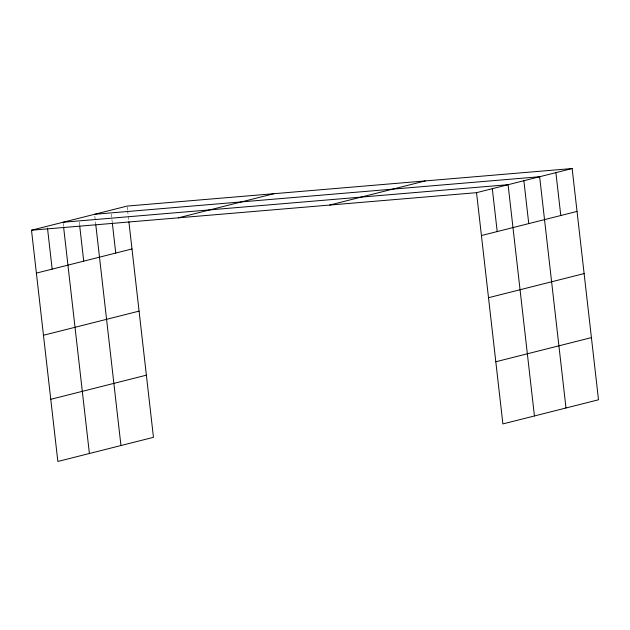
<?xml version="1.0" encoding="UTF-8"?>
<svg xmlns="http://www.w3.org/2000/svg" width="630" height="630" viewBox="0 0 630 630"><rect width="100%" height="100%" fill="white"/><g stroke="black" fill="none" stroke-linecap="round" stroke-linejoin="round"><path stroke-width="0.47" stroke-dasharray="3.15 2.36" d="M127.228 207.057L127.559 209.979M127.669 210.956L128.78 220.697M111.305 214.082L112.195 221.878M94.831 216.24L95.713 224.036M79.27 222.169L79.608 225.091M63.165 223.225L63.496 226.154"/><path stroke-width="0.94" d="M128.89 221.673L153.46 437.33L57.85 461.467L31.5 230.218L127.11 206.081L572.15 168.533L598.5 399.782L502.89 423.919L476.54 192.67L572.15 168.533M178.361 217.83L273.979 193.686M36.383 273.105L132.001 248.96M329.679 205.057L425.289 180.92M43.47 335.262L139.08 311.125M481.422 235.549L577.041 211.412M50.762 399.31L146.38 375.173M488.51 297.714L584.12 273.577M495.802 361.762L591.42 337.617M94.602 214.287L539.642 176.739L565.992 407.988M63.055 222.256L508.087 184.7L534.437 415.958M31.5 230.218L476.54 192.67M555.896 172.636L560.787 215.515M523.869 180.723L528.751 223.603M492.313 188.685L497.204 231.572M112.305 222.855L115.747 253.063M95.823 225.005L120.952 445.536M79.719 226.068L83.711 261.151M63.606 227.123L89.397 453.505M47.502 228.186L52.164 269.12"/></g></svg>
